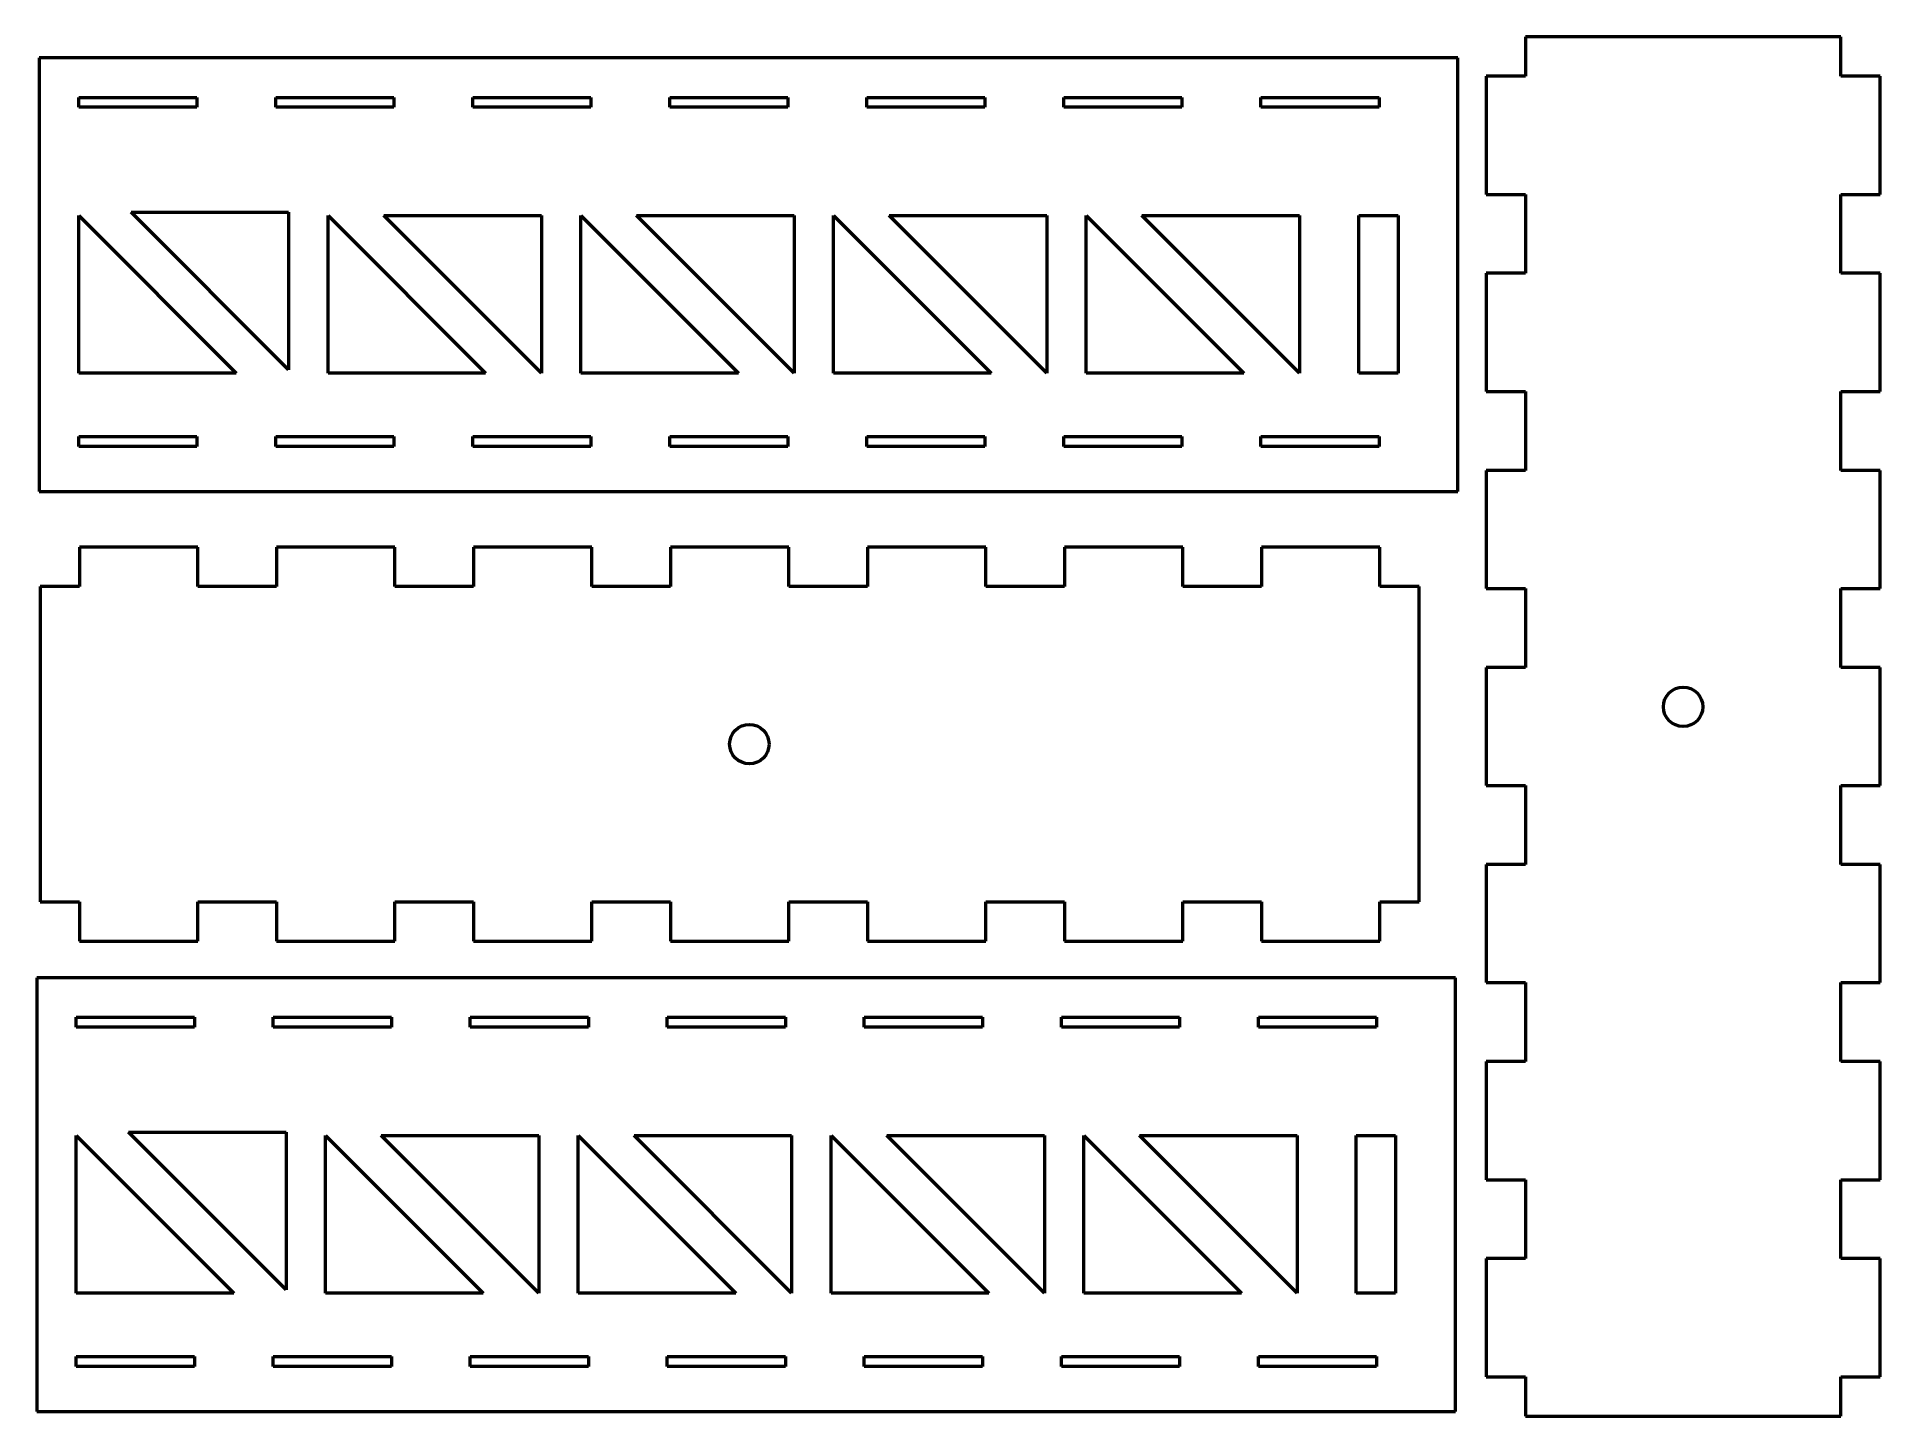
# Model space of a CAD drawing. Header units: inches. Extents: x 0.3 to 23.7, y 0.2 to 17.7.
import ezdxf

# ---------------------------------------------------------------- set-up
doc = ezdxf.new("R2010")
doc.units = ezdxf.units.IN
doc.header["$MEASUREMENT"] = 0
doc.layers.add('Visible (ANSI)', color=7, linetype='Continuous', lineweight=50)

msp = doc.modelspace()

# ---------------------------------------------------------------- linework, layer by layer
at = {"layer": 'Visible (ANSI)'}
for p, q in [((23.156, 17.725), (19.156, 17.725)), ((19.156, 17.725), (19.156, 17.225)), ((23.156, 17.225), (23.156, 17.725)), ((0.297, 17.457), (0.297, 11.957)), ((18.297, 17.457), (0.297, 17.457)), ((18.297, 11.957), (18.297, 17.457)), ((18.656, 17.225), (18.656, 15.725)), ((19.156, 17.225), (18.656, 17.225)), ((23.656, 17.225), (23.156, 17.225)), ((23.656, 15.725), (23.656, 17.225)), ((0.797, 16.832), (0.797, 16.957)), ((0.797, 16.957), (2.297, 16.957)), ((2.297, 16.957), (2.297, 16.832)), ((3.297, 16.832), (3.297, 16.957)), ((3.297, 16.957), (4.797, 16.957)), ((4.797, 16.957), (4.797, 16.832)), ((5.797, 16.957), (7.297, 16.957)), ((5.797, 16.832), (5.797, 16.957)), ((7.297, 16.957), (7.297, 16.832)), ((8.297, 16.832), (8.297, 16.957)), ((8.297, 16.957), (9.797, 16.957)), ((9.797, 16.957), (9.797, 16.832)), ((10.797, 16.832), (10.797, 16.957)), ((10.797, 16.957), (12.297, 16.957)), ((12.297, 16.957), (12.297, 16.832)), ((13.297, 16.832), (13.297, 16.957)), ((13.297, 16.957), (14.797, 16.957)), ((14.797, 16.957), (14.797, 16.832)), ((15.797, 16.832), (15.797, 16.957)), ((15.797, 16.957), (17.297, 16.957)), ((17.297, 16.957), (17.297, 16.832)), ((2.297, 16.832), (0.797, 16.832)), ((4.797, 16.832), (3.297, 16.832)), ((7.297, 16.832), (5.797, 16.832)), ((9.797, 16.832), (8.297, 16.832)), ((12.297, 16.832), (10.797, 16.832)), ((14.797, 16.832), (13.297, 16.832)), ((17.297, 16.832), (15.797, 16.832)), ((18.656, 15.725), (19.156, 15.725)), ((19.156, 15.725), (19.156, 14.725)), ((23.156, 15.725), (23.656, 15.725)), ((23.156, 14.725), (23.156, 15.725)), ((0.797, 15.457), (2.797, 13.457)), ((0.797, 13.457), (0.797, 15.457)), ((1.461, 15.501), (3.461, 15.501)), ((3.461, 13.501), (1.461, 15.501)), ((3.461, 15.501), (3.461, 13.501)), ((3.961, 13.457), (3.961, 15.457)), ((3.961, 15.457), (5.961, 13.457)), ((4.668, 15.457), (6.668, 15.457)), ((6.668, 13.457), (4.668, 15.457)), ((6.668, 15.457), (6.668, 13.457)), ((7.168, 15.457), (9.168, 13.457)), ((7.168, 13.457), (7.168, 15.457)), ((7.875, 15.457), (9.875, 15.457)), ((9.875, 13.457), (7.875, 15.457)), ((9.875, 15.457), (9.875, 13.457)), ((10.375, 15.457), (12.375, 13.457)), ((10.375, 13.457), (10.375, 15.457)), ((11.082, 15.457), (13.082, 15.457)), ((13.082, 13.457), (11.082, 15.457)), ((13.082, 15.457), (13.082, 13.457)), ((13.582, 15.457), (15.582, 13.457)), ((13.582, 13.457), (13.582, 15.457)), ((14.289, 15.457), (16.289, 15.457)), ((16.289, 13.457), (14.289, 15.457)), ((16.289, 15.457), (16.289, 13.457)), ((17.039, 13.457), (17.039, 15.457)), ((17.039, 15.457), (17.539, 15.457)), ((17.539, 15.457), (17.539, 13.457)), ((18.656, 14.725), (18.656, 13.225)), ((19.156, 14.725), (18.656, 14.725)), ((23.656, 14.725), (23.156, 14.725)), ((23.656, 13.225), (23.656, 14.725)), ((2.797, 13.457), (0.797, 13.457)), ((5.961, 13.457), (3.961, 13.457)), ((9.168, 13.457), (7.168, 13.457)), ((12.375, 13.457), (10.375, 13.457)), ((15.582, 13.457), (13.582, 13.457)), ((17.539, 13.457), (17.039, 13.457)), ((18.656, 13.225), (19.156, 13.225)), ((19.156, 13.225), (19.156, 12.225)), ((23.156, 13.225), (23.656, 13.225)), ((23.156, 12.225), (23.156, 13.225)), ((0.797, 12.529), (0.797, 12.654)), ((0.797, 12.654), (2.297, 12.654)), ((2.297, 12.654), (2.297, 12.529)), ((3.297, 12.529), (3.297, 12.654)), ((3.297, 12.654), (4.797, 12.654)), ((4.797, 12.654), (4.797, 12.529)), ((5.797, 12.529), (5.797, 12.654)), ((5.797, 12.654), (7.297, 12.654)), ((7.297, 12.654), (7.297, 12.529)), ((8.297, 12.529), (8.297, 12.654)), ((8.297, 12.654), (9.797, 12.654)), ((9.797, 12.654), (9.797, 12.529)), ((10.797, 12.529), (10.797, 12.654)), ((10.797, 12.654), (12.297, 12.654)), ((12.297, 12.654), (12.297, 12.529)), ((13.297, 12.529), (13.297, 12.654)), ((13.297, 12.654), (14.797, 12.654)), ((14.797, 12.654), (14.797, 12.529)), ((15.797, 12.529), (15.797, 12.654)), ((15.797, 12.654), (17.297, 12.654)), ((17.297, 12.654), (17.297, 12.529)), ((2.297, 12.529), (0.797, 12.529)), ((4.797, 12.529), (3.297, 12.529)), ((7.297, 12.529), (5.797, 12.529)), ((9.797, 12.529), (8.297, 12.529)), ((12.297, 12.529), (10.797, 12.529)), ((14.797, 12.529), (13.297, 12.529)), ((17.297, 12.529), (15.797, 12.529)), ((18.656, 12.225), (18.656, 10.725)), ((19.156, 12.225), (18.656, 12.225)), ((23.656, 12.225), (23.156, 12.225)), ((23.656, 10.725), (23.656, 12.225)), ((0.297, 11.957), (18.297, 11.957)), ((2.307, 11.252), (0.807, 11.252)), ((0.807, 11.252), (0.807, 10.752)), ((2.307, 10.752), (2.307, 11.252)), ((4.807, 11.252), (3.307, 11.252)), ((3.307, 11.252), (3.307, 10.752)), ((4.807, 10.752), (4.807, 11.252)), ((7.307, 11.252), (5.807, 11.252)), ((5.807, 11.252), (5.807, 10.752)), ((7.307, 10.752), (7.307, 11.252)), ((9.807, 11.252), (8.307, 11.252)), ((8.307, 11.252), (8.307, 10.752)), ((9.807, 10.752), (9.807, 11.252)), ((12.307, 11.252), (10.807, 11.252)), ((10.807, 11.252), (10.807, 10.752)), ((12.307, 10.752), (12.307, 11.252)), ((14.807, 11.252), (13.307, 11.252)), ((13.307, 11.252), (13.307, 10.752)), ((14.807, 10.752), (14.807, 11.252)), ((17.307, 11.252), (15.807, 11.252)), ((15.807, 11.252), (15.807, 10.752)), ((17.307, 10.752), (17.307, 11.252)), ((0.307, 10.752), (0.307, 6.752)), ((0.807, 10.752), (0.307, 10.752)), ((3.307, 10.752), (2.307, 10.752)), ((5.807, 10.752), (4.807, 10.752)), ((8.307, 10.752), (7.307, 10.752)), ((10.807, 10.752), (9.807, 10.752)), ((13.307, 10.752), (12.307, 10.752)), ((15.807, 10.752), (14.807, 10.752)), ((17.807, 10.752), (17.307, 10.752)), ((17.807, 6.752), (17.807, 10.752)), ((18.656, 10.725), (19.156, 10.725)), ((19.156, 10.725), (19.156, 9.725)), ((23.156, 10.725), (23.656, 10.725)), ((23.156, 9.725), (23.156, 10.725)), ((18.656, 9.725), (18.656, 8.225)), ((19.156, 9.725), (18.656, 9.725)), ((23.656, 9.725), (23.156, 9.725)), ((23.656, 8.225), (23.656, 9.725)), ((18.656, 8.225), (19.156, 8.225)), ((19.156, 8.225), (19.156, 7.225)), ((23.156, 8.225), (23.656, 8.225)), ((23.156, 7.225), (23.156, 8.225)), ((18.656, 7.225), (18.656, 5.725)), ((19.156, 7.225), (18.656, 7.225)), ((23.656, 7.225), (23.156, 7.225)), ((23.656, 5.725), (23.656, 7.225)), ((0.307, 6.752), (0.807, 6.752)), ((0.807, 6.752), (0.807, 6.252)), ((2.307, 6.252), (2.307, 6.752)), ((2.307, 6.752), (3.307, 6.752)), ((3.307, 6.752), (3.307, 6.252)), ((4.807, 6.252), (4.807, 6.752)), ((4.807, 6.752), (5.807, 6.752)), ((5.807, 6.752), (5.807, 6.252)), ((7.307, 6.252), (7.307, 6.752)), ((7.307, 6.752), (8.307, 6.752)), ((8.307, 6.752), (8.307, 6.252)), ((9.807, 6.252), (9.807, 6.752)), ((9.807, 6.752), (10.807, 6.752)), ((10.807, 6.752), (10.807, 6.252)), ((12.307, 6.252), (12.307, 6.752)), ((12.307, 6.752), (13.307, 6.752)), ((13.307, 6.752), (13.307, 6.252)), ((14.807, 6.252), (14.807, 6.752)), ((14.807, 6.752), (15.807, 6.752)), ((15.807, 6.752), (15.807, 6.252)), ((17.307, 6.752), (17.807, 6.752)), ((17.307, 6.252), (17.307, 6.752)), ((0.807, 6.252), (2.307, 6.252)), ((3.307, 6.252), (4.807, 6.252)), ((5.807, 6.252), (7.307, 6.252)), ((8.307, 6.252), (9.807, 6.252)), ((10.807, 6.252), (12.307, 6.252)), ((13.307, 6.252), (14.807, 6.252)), ((15.807, 6.252), (17.307, 6.252)), ((0.266, 5.785), (0.266, 0.285)), ((18.266, 5.785), (0.266, 5.785)), ((18.266, 0.285), (18.266, 5.785)), ((18.656, 5.725), (19.156, 5.725)), ((19.156, 5.725), (19.156, 4.725)), ((23.156, 5.725), (23.656, 5.725)), ((23.156, 4.725), (23.156, 5.725)), ((0.766, 5.16), (0.766, 5.285)), ((0.766, 5.285), (2.266, 5.285)), ((2.266, 5.16), (0.766, 5.16)), ((2.266, 5.285), (2.266, 5.16)), ((3.266, 5.16), (3.266, 5.285)), ((3.266, 5.285), (4.766, 5.285)), ((4.766, 5.16), (3.266, 5.16)), ((4.766, 5.285), (4.766, 5.16)), ((5.766, 5.285), (7.266, 5.285)), ((5.766, 5.16), (5.766, 5.285)), ((7.266, 5.16), (5.766, 5.16)), ((7.266, 5.285), (7.266, 5.16)), ((8.266, 5.16), (8.266, 5.285)), ((8.266, 5.285), (9.766, 5.285)), ((9.766, 5.16), (8.266, 5.16)), ((9.766, 5.285), (9.766, 5.16)), ((10.766, 5.16), (10.766, 5.285)), ((10.766, 5.285), (12.266, 5.285)), ((12.266, 5.16), (10.766, 5.16)), ((12.266, 5.285), (12.266, 5.16)), ((13.266, 5.16), (13.266, 5.285)), ((13.266, 5.285), (14.766, 5.285)), ((14.766, 5.16), (13.266, 5.16)), ((14.766, 5.285), (14.766, 5.16)), ((15.766, 5.16), (15.766, 5.285)), ((15.766, 5.285), (17.266, 5.285)), ((17.266, 5.16), (15.766, 5.16)), ((17.266, 5.285), (17.266, 5.16)), ((18.656, 4.725), (18.656, 3.225)), ((19.156, 4.725), (18.656, 4.725)), ((23.656, 4.725), (23.156, 4.725)), ((23.656, 3.225), (23.656, 4.725)), ((0.766, 3.785), (2.766, 1.785)), ((0.766, 1.785), (0.766, 3.785)), ((1.43, 3.828), (3.43, 3.828)), ((3.43, 1.828), (1.43, 3.828)), ((3.43, 3.828), (3.43, 1.828)), ((3.93, 1.785), (3.93, 3.785)), ((3.93, 3.785), (5.93, 1.785)), ((4.637, 3.785), (6.637, 3.785)), ((6.637, 1.785), (4.637, 3.785)), ((6.637, 3.785), (6.637, 1.785)), ((7.137, 3.785), (9.137, 1.785)), ((7.137, 1.785), (7.137, 3.785)), ((7.844, 3.785), (9.844, 3.785)), ((9.844, 1.785), (7.844, 3.785)), ((9.844, 3.785), (9.844, 1.785)), ((10.344, 3.785), (12.344, 1.785)), ((10.344, 1.785), (10.344, 3.785)), ((11.051, 3.785), (13.051, 3.785)), ((13.051, 1.785), (11.051, 3.785)), ((13.051, 3.785), (13.051, 1.785)), ((13.551, 3.785), (15.551, 1.785)), ((13.551, 1.785), (13.551, 3.785)), ((14.258, 3.785), (16.258, 3.785)), ((16.258, 1.785), (14.258, 3.785)), ((16.258, 3.785), (16.258, 1.785)), ((17.008, 1.785), (17.008, 3.785)), ((17.008, 3.785), (17.508, 3.785)), ((17.508, 3.785), (17.508, 1.785)), ((18.656, 3.225), (19.156, 3.225)), ((19.156, 3.225), (19.156, 2.225)), ((23.156, 3.225), (23.656, 3.225)), ((23.156, 2.225), (23.156, 3.225)), ((18.656, 2.225), (18.656, 0.725)), ((19.156, 2.225), (18.656, 2.225)), ((23.656, 2.225), (23.156, 2.225)), ((23.656, 0.725), (23.656, 2.225)), ((2.766, 1.785), (0.766, 1.785)), ((5.93, 1.785), (3.93, 1.785)), ((9.137, 1.785), (7.137, 1.785)), ((12.344, 1.785), (10.344, 1.785)), ((15.551, 1.785), (13.551, 1.785)), ((17.508, 1.785), (17.008, 1.785)), ((0.766, 0.856), (0.766, 0.981)), ((0.766, 0.981), (2.266, 0.981)), ((2.266, 0.981), (2.266, 0.856)), ((3.266, 0.856), (3.266, 0.981)), ((3.266, 0.981), (4.766, 0.981)), ((4.766, 0.981), (4.766, 0.856)), ((5.766, 0.856), (5.766, 0.981)), ((5.766, 0.981), (7.266, 0.981)), ((7.266, 0.981), (7.266, 0.856)), ((8.266, 0.856), (8.266, 0.981)), ((8.266, 0.981), (9.766, 0.981)), ((9.766, 0.981), (9.766, 0.856)), ((10.766, 0.856), (10.766, 0.981)), ((10.766, 0.981), (12.266, 0.981)), ((12.266, 0.981), (12.266, 0.856)), ((13.266, 0.856), (13.266, 0.981)), ((13.266, 0.981), (14.766, 0.981)), ((14.766, 0.981), (14.766, 0.856)), ((15.766, 0.856), (15.766, 0.981)), ((15.766, 0.981), (17.266, 0.981)), ((17.266, 0.981), (17.266, 0.856)), ((2.266, 0.856), (0.766, 0.856)), ((4.766, 0.856), (3.266, 0.856)), ((7.266, 0.856), (5.766, 0.856)), ((9.766, 0.856), (8.266, 0.856)), ((12.266, 0.856), (10.766, 0.856)), ((14.766, 0.856), (13.266, 0.856)), ((17.266, 0.856), (15.766, 0.856)), ((18.656, 0.725), (19.156, 0.725)), ((19.156, 0.725), (19.156, 0.225)), ((23.156, 0.725), (23.656, 0.725)), ((23.156, 0.225), (23.156, 0.725)), ((0.266, 0.285), (18.266, 0.285)), ((19.156, 0.225), (23.156, 0.225))]:
    msp.add_line(p, q, dxfattribs=at)
for centre in [(21.156, 9.225), (9.307, 8.752)]:
    msp.add_circle(centre, 0.25, dxfattribs=at)

doc.saveas('drawing.dxf')
